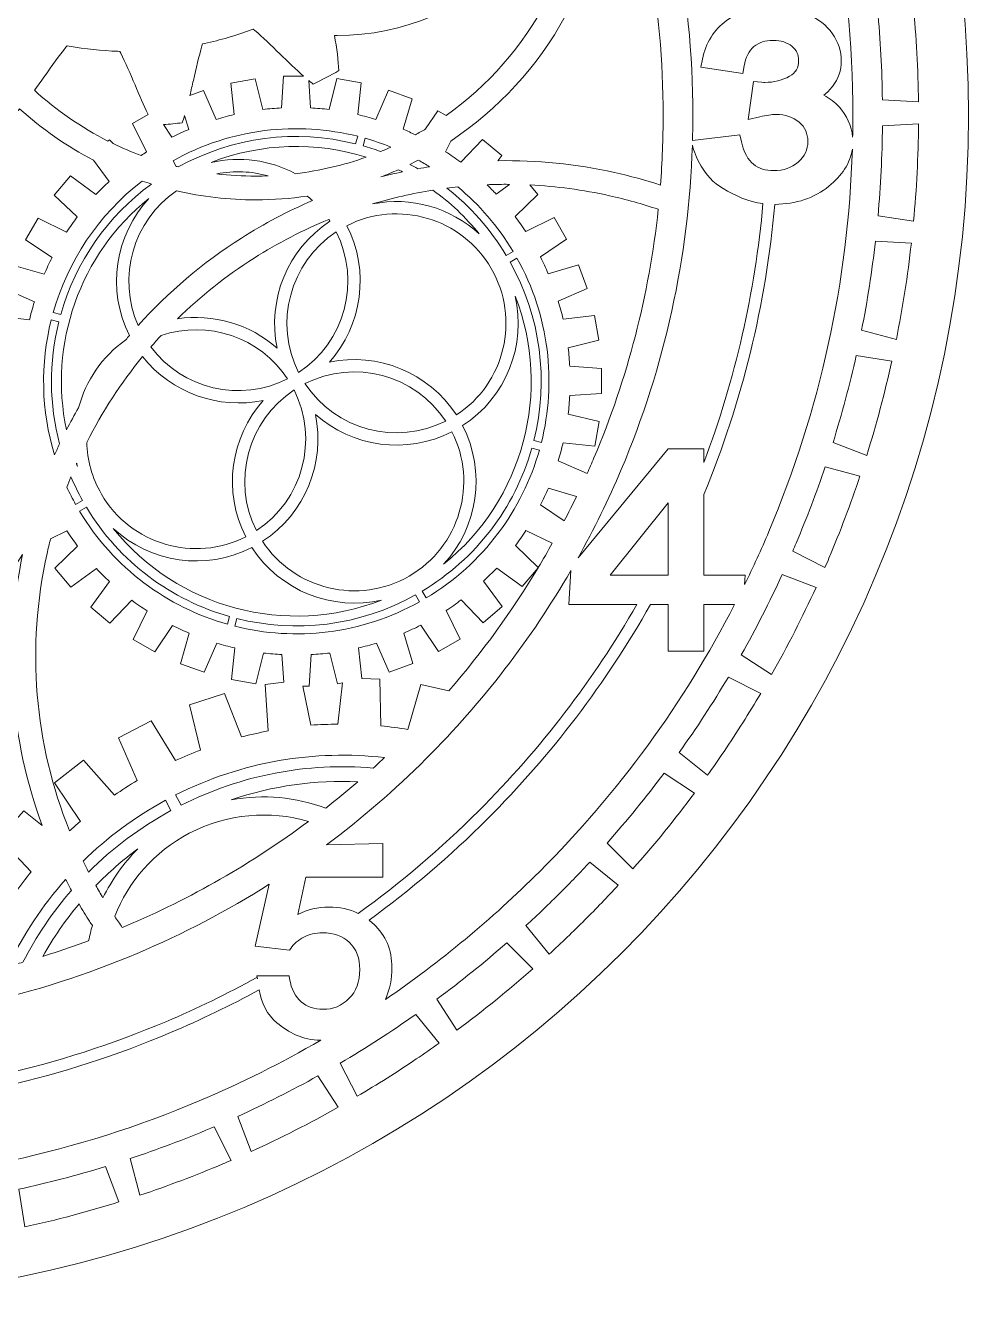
# Model space of a CAD drawing. Header units: millimetres. Extents: x -247 to 1827, y -473 to -7.
# Drawn here: x 835.4 to 994.4, y -420.2 to -205.1 of the extents above; entities that cross this region are included whole.
import ezdxf

# ---------------------------------------------------------------- set-up
doc = ezdxf.new("R2010")
doc.units = ezdxf.units.MM
doc.header["$MEASUREMENT"] = 0
doc.layers.add('Layer 4', color=7, linetype='Continuous')

msp = doc.modelspace()

# ---------------------------------------------------------------- linework, layer by layer
at = {"layer": 'Layer 4', "lineweight": 0}
msp.add_lwpolyline([(943.75, -285.62), (943.75, -297.86), (934.01, -297.86), (943.75, -285.62)], dxfattribs=at)
for points, knots in [([(794.43, -20.23), (683.97, -20.23), (594.43, -109.78), (594.43, -220.23), (594.43, -330.69), (683.97, -420.23), (794.43, -420.23), (904.89, -420.23), (994.43, -330.69), (994.43, -220.23), (994.43, -109.78), (904.89, -20.23), (794.43, -20.23)], [0, 0, 0, 0, 1, 1, 1, 2, 2, 2, 3, 3, 3, 4, 4, 4, 4]), ([(972.65, -218.85), (971.93, -218.04), (971.05, -217.37), (970.02, -216.85), (970.6, -216.4), (971.09, -215.9), (971.5, -215.36), (972.48, -214.08), (972.97, -212.63), (972.97, -211.06), (972.97, -209.44), (972.47, -207.89), (971.47, -206.46), (970.49, -205.05), (969.06, -203.92), (967.23, -203.11), (965.47, -202.34), (963.52, -201.94), (961.44, -201.93), (959.69, -185.71), (955.61, -169.93), (949.23, -154.84), (948.43, -152.95), (947.59, -151.09), (946.73, -149.24), (946.73, -149.24), (950.28, -149.2), (950.28, -149.2), (950.28, -149.2), (950.28, -142.38), (950.28, -142.38), (950.28, -142.38), (936.22, -142.38), (936.22, -142.38), (936.25, -142.35), (936.29, -142.31), (936.32, -142.28), (936.94, -141.7), (938.4, -140.55), (940.65, -138.87), (943.42, -136.79), (945.43, -135.12), (946.64, -133.91), (947.9, -132.65), (948.82, -131.42), (949.38, -130.25), (949.64, -129.7), (949.84, -129.14), (949.98, -128.58), (954.02, -135.44), (957.62, -142.58), (960.75, -149.98), (970.16, -172.23), (974.93, -195.87), (974.93, -220.23), (974.93, -221.46), (974.91, -222.68), (974.89, -223.91), (974.7, -221.97), (973.84, -220.2), (972.65, -218.85)], [0, 0, 0, 0, 1, 1, 1, 2, 2, 2, 3, 3, 3, 4, 4, 4, 5, 5, 5, 6, 6, 6, 7, 7, 7, 8, 8, 8, 9, 9, 9, 10, 10, 10, 11, 11, 11, 12, 12, 12, 13, 13, 13, 14, 14, 14, 15, 15, 15, 16, 16, 16, 17, 17, 17, 18, 18, 18, 19, 19, 19, 20, 20, 20, 20]), ([(956.35, -213.2), (956.35, -213.2), (956.58, -211.9), (956.58, -211.9), (956.84, -210.42), (957.4, -209.32), (958.25, -208.63), (959.1, -207.93), (960.16, -207.6), (961.48, -207.6), (962.81, -207.6), (963.85, -207.92), (964.65, -208.59), (965.41, -209.24), (965.77, -209.99), (965.77, -210.97), (965.77, -212.21), (965.29, -213.06), (964.26, -213.64), (963.04, -214.33), (961.63, -214.68), (960.08, -214.68), (959.99, -214.68), (959.83, -214.67), (959.54, -214.64), (959.54, -214.64), (958.18, -214.51), (958.18, -214.51), (958.18, -214.51), (957.24, -220.93), (957.24, -220.93), (957.24, -220.93), (959.25, -220.47), (959.25, -220.47), (960.34, -220.22), (961.24, -220.1), (961.93, -220.1), (963.56, -220.1), (964.84, -220.52), (965.87, -221.4), (966.87, -222.26), (967.33, -223.28), (967.33, -224.62), (967.33, -226.05), (966.82, -227.16), (965.71, -228.12), (964.58, -229.1), (963.23, -229.57), (961.57, -229.57), (960.21, -229.57), (959.1, -229.22), (958.17, -228.5), (957.24, -227.77), (956.56, -226.5), (956.14, -224.71), (956.14, -224.71), (955.86, -223.54), (955.86, -223.54), (955.86, -223.54), (947.87, -224.46), (947.87, -224.46), (947.91, -223.05), (947.93, -221.64), (947.93, -220.23), (947.93, -199.51), (943.87, -179.41), (935.87, -160.48), (934.27, -156.71), (932.52, -153.02), (930.64, -149.41), (930.64, -149.41), (944.53, -149.26), (944.53, -149.26), (945.52, -151.36), (946.48, -153.47), (947.38, -155.62), (953.68, -170.5), (957.71, -186.05), (959.44, -202.05), (957.21, -202.32), (955.25, -203.05), (953.61, -204.25), (951.5, -205.8), (950.13, -208), (949.54, -210.78), (949.54, -210.78), (949.26, -212.11), (949.26, -212.11), (949.26, -212.11), (956.35, -213.2), (956.35, -213.2)], [0, 0, 0, 0, 1, 1, 1, 2, 2, 2, 3, 3, 3, 4, 4, 4, 5, 5, 5, 6, 6, 6, 7, 7, 7, 8, 8, 8, 9, 9, 9, 10, 10, 10, 11, 11, 11, 12, 12, 12, 13, 13, 13, 14, 14, 14, 15, 15, 15, 16, 16, 16, 17, 17, 17, 18, 18, 18, 19, 19, 19, 20, 20, 20, 21, 21, 21, 22, 22, 22, 23, 23, 23, 24, 24, 24, 25, 25, 25, 26, 26, 26, 27, 27, 27, 28, 28, 28, 29, 29, 29, 30, 30, 30, 30]), ([(928.92, -165.63), (929.44, -168.68), (929.72, -171.81), (929.72, -175), (929.72, -193.66), (920.47, -210.19), (906.31, -220.26), (906.31, -220.26), (904.91, -219.46), (904.91, -219.46), (904.91, -219.46), (902.86, -222.53), (902.86, -222.53), (902.29, -222.87), (901.71, -223.2), (901.13, -223.53), (900.46, -223.2), (899.78, -222.89), (899.1, -222.6), (899.1, -222.6), (900.58, -217.44), (900.58, -217.44), (900.58, -217.44), (896.62, -216.01), (896.62, -216.01), (896.62, -216.01), (894.45, -220.92), (894.45, -220.92), (893.46, -220.62), (892.45, -220.35), (891.44, -220.12), (891.44, -220.12), (892.01, -214.78), (892.01, -214.78), (892.01, -214.78), (887.86, -214.05), (887.86, -214.05), (887.86, -214.05), (886.58, -219.25), (886.58, -219.25), (885.55, -219.13), (884.51, -219.05), (883.47, -218.99), (883.47, -218.99), (883.15, -214.38), (883.15, -214.38), (883.41, -214.59), (883.65, -214.79), (883.9, -214.97), (885.36, -214.27), (886.82, -213.51), (888.23, -212.7), (888.16, -211), (887.85, -208.9), (887.5, -206.76), (887.64, -206.77), (887.78, -206.77), (887.93, -206.77), (910.53, -206.77), (928.93, -188.38), (928.93, -165.77), (928.93, -165.72), (928.92, -165.68), (928.92, -165.63)], [0, 0, 0, 0, 1, 1, 1, 2, 2, 2, 3, 3, 3, 4, 4, 4, 5, 5, 5, 6, 6, 6, 7, 7, 7, 8, 8, 8, 9, 9, 9, 10, 10, 10, 11, 11, 11, 12, 12, 12, 13, 13, 13, 14, 14, 14, 15, 15, 15, 16, 16, 16, 17, 17, 17, 18, 18, 18, 19, 19, 19, 20, 20, 20, 21, 21, 21, 21]), ([(942.93, -220.23), (942.93, -224.18), (942.77, -228.11), (942.47, -232.01), (939.94, -231.19), (937.35, -230.48), (934.72, -229.89), (928.18, -228.44), (921.59, -227.78), (915.06, -227.9), (915.06, -227.9), (915.71, -227), (915.71, -227), (915.71, -227), (912.48, -224.29), (912.48, -224.29), (912.48, -224.29), (908.78, -228.15), (908.78, -228.15), (907.94, -227.52), (907.08, -226.94), (906.21, -226.37), (906.21, -226.37), (907.09, -224.57), (907.09, -224.57), (923.13, -213.9), (933.72, -195.66), (933.72, -175), (933.72, -172.39), (933.55, -169.82), (933.22, -167.3), (939.66, -184.17), (942.93, -201.95), (942.93, -220.23)], [0, 0, 0, 0, 1, 1, 1, 2, 2, 2, 3, 3, 3, 4, 4, 4, 5, 5, 5, 6, 6, 6, 7, 7, 7, 8, 8, 8, 9, 9, 9, 10, 10, 10, 11, 11, 11, 11]), ([(985.99, -217.97), (985.99, -217.97), (979.91, -217.65), (979.91, -217.65), (979.84, -212.56), (979.57, -207.51), (979.09, -202.49), (979.09, -202.49), (985.11, -201.54), (985.11, -201.54), (985.63, -206.99), (985.93, -212.48), (985.99, -217.97)], [0, 0, 0, 0, 1, 1, 1, 2, 2, 2, 3, 3, 3, 4, 4, 4, 4]), ([(878.89, -213.64), (878.89, -213.64), (878.53, -218.99), (878.53, -218.99), (877.49, -219.04), (876.46, -219.12), (875.42, -219.25), (875.42, -219.25), (874.13, -214.06), (874.13, -214.06), (874.13, -214.06), (869.98, -214.8), (869.98, -214.8), (869.98, -214.8), (870.56, -220.11), (870.56, -220.11), (869.55, -220.34), (868.54, -220.62), (867.54, -220.93), (867.54, -220.93), (865.37, -216.04), (865.37, -216.04), (865.37, -216.04), (863.1, -216.87), (863.1, -216.87), (863.3, -216.04), (863.49, -215.19), (863.69, -214.35), (864.14, -212.35), (864.62, -210.28), (865.14, -208.52), (865.14, -208.52), (865.24, -208.19), (865.24, -208.19), (865.24, -208.19), (865.58, -208.12), (865.58, -208.12), (868.23, -207.54), (870.88, -206.76), (873.46, -205.79), (873.46, -205.79), (873.79, -205.67), (873.79, -205.67), (873.79, -205.67), (874.05, -205.9), (874.05, -205.9), (875.38, -207.05), (876.84, -208.47), (878.25, -209.85), (879.6, -211.16), (880.98, -212.51), (882.27, -213.64), (882.27, -213.64), (878.89, -213.64), (878.89, -213.64)], [0, 0, 0, 0, 1, 1, 1, 2, 2, 2, 3, 3, 3, 4, 4, 4, 5, 5, 5, 6, 6, 6, 7, 7, 7, 8, 8, 8, 9, 9, 9, 10, 10, 10, 11, 11, 11, 12, 12, 12, 13, 13, 13, 14, 14, 14, 15, 15, 15, 16, 16, 16, 17, 17, 17, 18, 18, 18, 18]), ([(838.67, -213.51), (839.84, -211.87), (841.05, -210.16), (842.19, -208.76), (842.19, -208.76), (842.41, -208.49), (842.41, -208.49), (842.41, -208.49), (842.75, -208.55), (842.75, -208.55), (845.44, -209.03), (848.2, -209.33), (850.93, -209.43), (850.93, -209.43), (851.28, -209.44), (851.28, -209.44), (851.28, -209.44), (851.43, -209.75), (851.43, -209.75), (852.24, -211.35), (853.05, -213.25), (853.84, -215.09), (854.57, -216.81), (855.33, -218.57), (856.08, -220.09), (856.08, -220.09), (853.44, -221.62), (853.44, -221.62), (853.44, -221.62), (855.8, -226.41), (855.8, -226.41), (855.49, -226.61), (855.19, -226.82), (854.89, -227.03), (853.28, -226.43), (851.7, -225.75), (850.16, -225.01), (850.16, -225.01), (849.53, -224.36), (849.53, -224.36), (849.53, -224.36), (849.28, -224.57), (849.28, -224.57), (844.75, -222.29), (840.58, -219.4), (836.86, -216.01), (837.46, -215.2), (838.07, -214.35), (838.67, -213.51)], [0, 0, 0, 0, 1, 1, 1, 2, 2, 2, 3, 3, 3, 4, 4, 4, 5, 5, 5, 6, 6, 6, 7, 7, 7, 8, 8, 8, 9, 9, 9, 10, 10, 10, 11, 11, 11, 12, 12, 12, 13, 13, 13, 14, 14, 14, 15, 15, 15, 16, 16, 16, 16]), ([(836.86, -251.71), (836.55, -252.7), (836.29, -253.71), (836.05, -254.72), (836.05, -254.72), (830.71, -254.15), (830.71, -254.15), (830.71, -254.15), (830.11, -257.58), (830.11, -257.58), (826.93, -254.53), (823.07, -252.22), (818.76, -250.84), (816.97, -250.26), (815.17, -249.88), (813.37, -249.65), (823.03, -243.41), (829.43, -232.56), (829.43, -220.23), (829.43, -217.87), (829.19, -215.56), (828.74, -213.32), (828.92, -213.53), (829.1, -213.74), (829.28, -213.95), (829.33, -215.43), (829.41, -216.83), (829.57, -218.02), (831.07, -218.54), (832.6, -219.02), (834.13, -219.44), (834.21, -219.35), (834.3, -219.25), (834.38, -219.15), (838.14, -222.54), (842.32, -225.46), (846.85, -227.82), (846.85, -227.82), (849.46, -231.39), (849.46, -231.39), (848.7, -232.1), (847.96, -232.84), (847.25, -233.6), (847.25, -233.6), (842.94, -230.45), (842.94, -230.45), (842.94, -230.45), (840.23, -233.69), (840.23, -233.69), (840.23, -233.69), (844.08, -237.38), (844.08, -237.38), (843.46, -238.22), (842.87, -239.08), (842.31, -239.95), (842.31, -239.95), (837.5, -237.6), (837.5, -237.6), (837.5, -237.6), (835.39, -241.25), (835.39, -241.25), (835.39, -241.25), (839.85, -244.24), (839.85, -244.24), (839.38, -245.16), (838.93, -246.1), (838.53, -247.06), (838.53, -247.06), (833.38, -245.58), (833.38, -245.58), (833.38, -245.58), (831.94, -249.54), (831.94, -249.54), (831.94, -249.54), (836.86, -251.71), (836.86, -251.71)], [0, 0, 0, 0, 1, 1, 1, 2, 2, 2, 3, 3, 3, 4, 4, 4, 5, 5, 5, 6, 6, 6, 7, 7, 7, 8, 8, 8, 9, 9, 9, 10, 10, 10, 11, 11, 11, 12, 12, 12, 13, 13, 13, 14, 14, 14, 15, 15, 15, 16, 16, 16, 17, 17, 17, 18, 18, 18, 19, 19, 19, 20, 20, 20, 21, 21, 21, 22, 22, 22, 23, 23, 23, 24, 24, 24, 25, 25, 25, 25]), ([(858.63, -221.8), (859.73, -221.72), (860.78, -221.62), (861.8, -221.49), (861.94, -221.1), (862.08, -220.68), (862.21, -220.24), (862.21, -220.24), (862.9, -222.62), (862.9, -222.62), (861.95, -223.03), (861, -223.46), (860.07, -223.94), (860.07, -223.94), (858.63, -221.8), (858.63, -221.8)], [0, 0, 0, 0, 1, 1, 1, 2, 2, 2, 3, 3, 3, 4, 4, 4, 5, 5, 5, 5]), ([(891.06, -225.06), (880.89, -222.51), (870.32, -223.88), (861.14, -228.94), (861.03, -228.91), (860.92, -228.89), (860.81, -228.86), (860.81, -228.86), (860.26, -227.9), (860.26, -227.9), (870.09, -222.4), (881.22, -221.23), (891.41, -223.78), (891.41, -223.78), (891.06, -225.06), (891.06, -225.06)], [0, 0, 0, 0, 1, 1, 1, 2, 2, 2, 3, 3, 3, 4, 4, 4, 5, 5, 5, 5]), ([(979.17, -237.17), (979.62, -232.15), (979.87, -227.09), (979.92, -221.99), (979.92, -221.99), (986, -221.68), (986, -221.68), (985.95, -227.17), (985.68, -232.66), (985.17, -238.12), (985.17, -238.12), (979.17, -237.17), (979.17, -237.17)], [0, 0, 0, 0, 1, 1, 1, 2, 2, 2, 3, 3, 3, 4, 4, 4, 4]), ([(892.83, -227.29), (889.04, -228.64), (885.06, -229.59), (880.94, -230.09), (876.61, -227.79), (871.53, -227.07), (866.67, -228.19), (875.22, -224.85), (884.45, -224.68), (892.83, -227.29)], [0, 0, 0, 0, 1, 1, 1, 2, 2, 2, 3, 3, 3, 3]), ([(895.27, -226.35), (894.3, -225.99), (893.32, -225.67), (892.32, -225.39), (892.32, -225.39), (892.66, -224.11), (892.66, -224.11), (894.13, -224.53), (895.59, -225.03), (897.01, -225.6), (896.44, -225.86), (895.86, -226.11), (895.27, -226.35)], [0, 0, 0, 0, 1, 1, 1, 2, 2, 2, 3, 3, 3, 4, 4, 4, 4]), ([(943.75, -276.53), (943.75, -276.53), (928.57, -294.91), (928.57, -294.91), (931.26, -290.08), (933.7, -285.11), (935.87, -279.98), (943.22, -262.6), (947.24, -244.23), (947.85, -225.29), (948.29, -226.92), (949.62, -230.6), (953.04, -232.6), (955.07, -233.79), (957.21, -234.81), (959.76, -235.14), (958.44, -250.13), (955.1, -264.75), (949.8, -278.81), (949.8, -278.81), (949.8, -276.53), (949.8, -276.53), (949.8, -276.53), (943.75, -276.53), (943.75, -276.53)], [0, 0, 0, 0, 1, 1, 1, 2, 2, 2, 3, 3, 3, 4, 4, 4, 5, 5, 5, 6, 6, 6, 7, 7, 7, 8, 8, 8, 8]), ([(900.2, -228.52), (900.68, -228.28), (901.16, -228.04), (901.63, -227.79), (902.28, -228.15), (902.91, -228.52), (903.54, -228.91), (902.87, -229.01), (902.2, -229.13), (901.54, -229.25), (901.1, -229), (900.65, -228.75), (900.2, -228.52)], [0, 0, 0, 0, 1, 1, 1, 2, 2, 2, 3, 3, 3, 4, 4, 4, 4]), ([(949.8, -297.86), (949.8, -297.86), (949.8, -284.24), (949.8, -284.24), (956.27, -268.55), (960.27, -252.14), (961.76, -235.26), (965.39, -235.22), (968.46, -234.19), (970.88, -232.2), (973.05, -230.41), (974.48, -228.37), (974.84, -225.92), (974.15, -248.28), (969.42, -269.98), (960.75, -290.49), (959.47, -293.52), (958.11, -296.49), (956.67, -299.43), (956.67, -299.43), (956.78, -297.86), (956.78, -297.86), (956.78, -297.86), (949.8, -297.86), (949.8, -297.86)], [0, 0, 0, 0, 1, 1, 1, 2, 2, 2, 3, 3, 3, 4, 4, 4, 5, 5, 5, 6, 6, 6, 7, 7, 7, 8, 8, 8, 8]), ([(867.64, -230.11), (870.55, -229.53), (873.52, -229.67), (876.31, -230.46), (875.62, -230.48), (874.92, -230.5), (874.22, -230.5), (871.99, -230.5), (869.8, -230.36), (867.64, -230.11)], [0, 0, 0, 0, 1, 1, 1, 2, 2, 2, 3, 3, 3, 3]), ([(895.31, -230.63), (896.3, -230.26), (897.28, -229.85), (898.25, -229.42), (898.48, -229.54), (898.71, -229.65), (898.94, -229.77), (897.73, -230.03), (896.52, -230.32), (895.31, -230.63)], [0, 0, 0, 0, 1, 1, 1, 2, 2, 2, 3, 3, 3, 3]), ([(840.05, -253.5), (842.48, -244.89), (847.61, -237.04), (855.05, -231.33), (855.56, -231.5), (856.08, -231.67), (856.6, -231.83), (849.2, -237.25), (843.85, -244.91), (841.32, -253.84), (841.32, -253.84), (840.05, -253.5), (840.05, -253.5)], [0, 0, 0, 0, 1, 1, 1, 2, 2, 2, 3, 3, 3, 4, 4, 4, 4]), ([(916.45, -243.87), (913.8, -239.44), (910.4, -235.61), (906.43, -232.52), (907.05, -232.44), (907.66, -232.37), (908.28, -232.31), (911.89, -235.3), (915.07, -238.95), (917.62, -243.2), (917.62, -243.2), (916.45, -243.87), (916.45, -243.87)], [0, 0, 0, 0, 1, 1, 1, 2, 2, 2, 3, 3, 3, 4, 4, 4, 4]), ([(913.22, -231.95), (914.3, -231.9), (915.38, -231.88), (916.46, -231.88), (916.65, -231.88), (916.83, -231.89), (917.02, -231.89), (917.02, -231.89), (914.77, -233.53), (914.77, -233.53), (914.26, -232.99), (913.74, -232.46), (913.22, -231.95)], [0, 0, 0, 0, 1, 1, 1, 2, 2, 2, 3, 3, 3, 4, 4, 4, 4]), ([(925.24, -278.52), (925.54, -277.52), (925.81, -276.52), (926.04, -275.5), (926.04, -275.5), (931.39, -276.07), (931.39, -276.07), (931.39, -276.07), (932.11, -271.92), (932.11, -271.92), (932.11, -271.92), (926.91, -270.64), (926.91, -270.64), (927.03, -269.61), (927.12, -268.57), (927.17, -267.53), (927.17, -267.53), (932.53, -267.17), (932.53, -267.17), (932.53, -267.17), (932.52, -262.95), (932.52, -262.95), (932.52, -262.95), (927.17, -262.59), (927.17, -262.59), (927.12, -261.56), (927.04, -260.52), (926.91, -259.48), (926.91, -259.48), (932.1, -258.19), (932.1, -258.19), (932.1, -258.19), (931.36, -254.04), (931.36, -254.04), (931.36, -254.04), (926.05, -254.62), (926.05, -254.62), (925.82, -253.61), (925.54, -252.61), (925.23, -251.61), (925.23, -251.61), (930.12, -249.44), (930.12, -249.44), (930.12, -249.44), (928.67, -245.48), (928.67, -245.48), (928.67, -245.48), (923.54, -246.97), (923.54, -246.97), (923.13, -246.02), (922.7, -245.07), (922.22, -244.13), (922.22, -244.13), (926.65, -241.15), (926.65, -241.15), (926.65, -241.15), (924.54, -237.5), (924.54, -237.5), (924.54, -237.5), (919.75, -239.86), (919.75, -239.86), (919.18, -238.98), (918.57, -238.14), (917.95, -237.31), (917.95, -237.31), (921.8, -233.6), (921.8, -233.6), (921.8, -233.6), (920.44, -231.98), (920.44, -231.98), (924.91, -232.21), (929.39, -232.81), (933.85, -233.8), (936.66, -234.42), (939.41, -235.19), (942.1, -236.1), (940.57, -250.55), (936.94, -264.6), (931.26, -278.04), (930.89, -278.92), (930.5, -279.8), (930.11, -280.67), (930.11, -280.67), (925.24, -278.52), (925.24, -278.52)], [0, 0, 0, 0, 1, 1, 1, 2, 2, 2, 3, 3, 3, 4, 4, 4, 5, 5, 5, 6, 6, 6, 7, 7, 7, 8, 8, 8, 9, 9, 9, 10, 10, 10, 11, 11, 11, 12, 12, 12, 13, 13, 13, 14, 14, 14, 15, 15, 15, 16, 16, 16, 17, 17, 17, 18, 18, 18, 19, 19, 19, 20, 20, 20, 21, 21, 21, 22, 22, 22, 23, 23, 23, 24, 24, 24, 25, 25, 25, 26, 26, 26, 27, 27, 27, 28, 28, 28, 28]), ([(856.2, -234.25), (850.51, -240.4), (849, -249.63), (852.89, -257.4), (852.69, -257.64), (852.49, -257.87), (852.29, -258.11), (848.26, -260.95), (845.53, -265.06), (844.32, -269.57), (843.61, -270.8), (842.93, -272.05), (842.28, -273.32), (839.23, -258.92), (844.46, -243.68), (856.2, -234.25)], [0, 0, 0, 0, 1, 1, 1, 2, 2, 2, 3, 3, 3, 4, 4, 4, 5, 5, 5, 5]), ([(874.22, -234.5), (877.17, -234.5), (880.06, -234.28), (882.89, -233.86), (883.19, -234.11), (883.49, -234.36), (883.78, -234.62), (879.65, -236.39), (875.64, -238.51), (871.78, -240.97), (865.24, -245.13), (859.41, -250.09), (854.37, -255.69), (850.79, -247.61), (853.49, -238), (860.84, -232.98), (865.14, -233.97), (869.62, -234.5), (874.22, -234.5)], [0, 0, 0, 0, 1, 1, 1, 2, 2, 2, 3, 3, 3, 4, 4, 4, 5, 5, 5, 6, 6, 6, 6]), ([(908.06, -270.8), (903.36, -263.56), (894.74, -260.2), (886.63, -261.88), (892.13, -255.69), (893.51, -246.54), (889.57, -238.86), (898.25, -234.45), (909, -237.56), (913.93, -246.08), (918.87, -254.61), (916.21, -265.47), (908.06, -270.8)], [0, 0, 0, 0, 1, 1, 1, 2, 2, 2, 3, 3, 3, 4, 4, 4, 4]), ([(904.07, -232.86), (906.96, -234.93), (909.61, -237.4), (911.91, -240.26), (907.09, -235.79), (900.35, -233.9), (893.92, -235.18), (897.25, -234.18), (900.64, -233.41), (904.07, -232.86)], [0, 0, 0, 0, 1, 1, 1, 2, 2, 2, 3, 3, 3, 3]), ([(877.82, -259.53), (873.23, -255.46), (867.02, -253.65), (860.99, -254.58), (864.89, -250.78), (869.22, -247.34), (873.92, -244.34), (877.97, -241.77), (882.18, -239.59), (886.52, -237.8), (886.59, -237.9), (886.67, -238), (886.73, -238.11), (879.5, -242.8), (876.13, -251.42), (877.82, -259.53)], [0, 0, 0, 0, 1, 1, 1, 2, 2, 2, 3, 3, 3, 4, 4, 4, 5, 5, 5, 5]), ([(887.77, -239.91), (891.99, -248.26), (889.25, -258.51), (881.44, -263.65), (877.23, -255.3), (879.96, -245.05), (887.77, -239.91)], [0, 0, 0, 0, 1, 1, 1, 2, 2, 2, 2]), ([(982.26, -258.08), (982.26, -258.08), (976.39, -256.51), (976.39, -256.51), (977.38, -251.54), (978.16, -246.53), (978.73, -241.48), (978.73, -241.48), (984.79, -241.8), (984.79, -241.8), (984.18, -247.28), (983.33, -252.71), (982.26, -258.08)], [0, 0, 0, 0, 1, 1, 1, 2, 2, 2, 3, 3, 3, 4, 4, 4, 4]), ([(921.11, -275.13), (923.67, -264.87), (922.26, -254.23), (917.1, -244.99), (917.1, -244.99), (918.27, -244.32), (918.27, -244.32), (923.76, -254.16), (924.94, -265.28), (922.38, -275.47), (922.38, -275.47), (921.11, -275.13), (921.11, -275.13)], [0, 0, 0, 0, 1, 1, 1, 2, 2, 2, 3, 3, 3, 4, 4, 4, 4]), ([(917.97, -250.73), (924.25, -266.79), (919.34, -285.18), (905.9, -295.98), (911.65, -289.77), (913.13, -280.42), (909.1, -272.6), (916.49, -267.83), (919.86, -258.98), (917.97, -250.73)], [0, 0, 0, 0, 1, 1, 1, 2, 2, 2, 3, 3, 3, 3]), ([(841.12, -275.69), (840.83, -276.3), (840.54, -276.93), (840.27, -277.55), (837.97, -270.03), (837.86, -262.15), (839.71, -254.76), (839.71, -254.76), (840.99, -255.1), (840.99, -255.1), (839.27, -261.97), (839.34, -269.01), (841.12, -275.69)], [0, 0, 0, 0, 1, 1, 1, 2, 2, 2, 3, 3, 3, 4, 4, 4, 4]), ([(856.51, -259.33), (857.08, -258.67), (857.67, -258.02), (858.26, -257.38), (866.09, -254.74), (874.93, -257.65), (879.59, -264.72), (871.58, -268.76), (861.83, -266.41), (856.51, -259.33)], [0, 0, 0, 0, 1, 1, 1, 2, 2, 2, 3, 3, 3, 3]), ([(875.47, -268.35), (869.97, -274.54), (868.59, -283.69), (872.53, -291.36), (863.85, -295.78), (853.1, -292.67), (848.17, -284.15), (846.57, -281.39), (845.78, -278.4), (845.7, -275.42), (848.31, -270.26), (851.47, -265.41), (855.13, -260.95), (860, -267.13), (867.95, -269.91), (875.47, -268.35)], [0, 0, 0, 0, 1, 1, 1, 2, 2, 2, 3, 3, 3, 4, 4, 4, 5, 5, 5, 5]), ([(882.51, -265.5), (890.86, -261.29), (901.11, -264.02), (906.25, -271.84), (897.9, -276.05), (887.65, -273.32), (882.51, -265.5)], [0, 0, 0, 0, 1, 1, 1, 2, 2, 2, 2]), ([(977.26, -277.63), (977.26, -277.63), (971.58, -275.45), (971.58, -275.45), (973.09, -270.6), (974.4, -265.7), (975.5, -260.75), (975.5, -260.75), (981.5, -261.7), (981.5, -261.7), (980.32, -267.06), (978.9, -272.38), (977.26, -277.63)], [0, 0, 0, 0, 1, 1, 1, 2, 2, 2, 3, 3, 3, 4, 4, 4, 4]), ([(880.66, -266.58), (884.87, -274.93), (882.14, -285.18), (874.32, -290.32), (870.11, -281.97), (872.85, -271.72), (880.66, -266.58)], [0, 0, 0, 0, 1, 1, 1, 2, 2, 2, 2]), ([(900.08, -298), (891.56, -302.93), (880.69, -300.27), (875.36, -292.12), (882.6, -287.42), (885.96, -278.81), (884.28, -270.7), (890.47, -276.2), (899.62, -277.57), (907.3, -273.64), (911.71, -282.31), (908.61, -293.06), (900.08, -298)], [0, 0, 0, 0, 1, 1, 1, 2, 2, 2, 3, 3, 3, 4, 4, 4, 4]), ([(920.77, -276.38), (920.77, -276.38), (922.05, -276.72), (922.05, -276.72), (919.19, -286.83), (912.63, -295.89), (902.96, -301.68), (902.96, -301.68), (902.29, -300.52), (902.29, -300.52), (911.36, -295.08), (917.89, -286.56), (920.77, -276.38)], [0, 0, 0, 0, 1, 1, 1, 2, 2, 2, 3, 3, 3, 4, 4, 4, 4]), ([(844.13, -279.5), (844.07, -279.35), (844.02, -279.21), (843.97, -279.07), (843.98, -279.03), (844, -279), (844.01, -278.96), (844.05, -279.14), (844.09, -279.32), (844.13, -279.5)], [0, 0, 0, 0, 1, 1, 1, 2, 2, 2, 3, 3, 3, 3]), ([(970.9, -294.94), (970.68, -295.47), (970.45, -296), (970.22, -296.54), (970.22, -296.54), (964.78, -293.77), (964.78, -293.77), (964.97, -293.32), (965.16, -292.88), (965.35, -292.44), (967.15, -288.2), (968.78, -283.9), (970.24, -279.57), (970.24, -279.57), (976.12, -281.14), (976.12, -281.14), (974.56, -285.81), (972.82, -290.41), (970.9, -294.94)], [0, 0, 0, 0, 1, 1, 1, 2, 2, 2, 3, 3, 3, 4, 4, 4, 5, 5, 5, 6, 6, 6, 6]), ([(843.04, -281.25), (843.62, -282.61), (844.26, -283.93), (844.99, -285.23), (844.99, -285.23), (843.83, -285.9), (843.83, -285.9), (843.3, -284.95), (842.8, -283.98), (842.35, -283), (842.57, -282.42), (842.8, -281.83), (843.04, -281.25)], [0, 0, 0, 0, 1, 1, 1, 2, 2, 2, 3, 3, 3, 4, 4, 4, 4]), ([(926.25, -288.67), (926.25, -288.67), (922.25, -285.99), (922.25, -285.99), (922.72, -285.06), (923.16, -284.12), (923.57, -283.16), (923.57, -283.16), (928.33, -284.54), (928.33, -284.54), (927.66, -285.93), (926.96, -287.3), (926.25, -288.67)], [0, 0, 0, 0, 1, 1, 1, 2, 2, 2, 3, 3, 3, 4, 4, 4, 4]), ([(845.64, -286.36), (851.25, -295.7), (860.01, -302.05), (869.78, -304.82), (869.78, -304.82), (869.44, -306.11), (869.44, -306.11), (859.33, -303.25), (850.27, -296.69), (844.48, -287.03), (844.48, -287.03), (845.64, -286.36), (845.64, -286.36)], [0, 0, 0, 0, 1, 1, 1, 2, 2, 2, 3, 3, 3, 4, 4, 4, 4]), ([(876.29, -324.13), (874.8, -324.41), (873.3, -324.76), (871.81, -325.14), (871.81, -325.14), (868.93, -317.83), (868.93, -317.83), (868.93, -317.83), (863.02, -319.71), (863.02, -319.71), (863.02, -319.71), (864.9, -327.35), (864.9, -327.35), (863.47, -327.89), (862.06, -328.46), (860.66, -329.1), (860.66, -329.1), (856.55, -322.41), (856.55, -322.41), (856.55, -322.41), (851.06, -325.29), (851.06, -325.29), (851.06, -325.29), (854.23, -332.47), (854.23, -332.47), (852.9, -333.26), (851.62, -334.1), (850.37, -334.96), (850.37, -334.96), (845.15, -329.08), (845.15, -329.08), (845.15, -329.08), (840.25, -332.87), (840.25, -332.87), (840.25, -332.87), (844.62, -339.4), (844.62, -339.4), (844.01, -339.92), (843.41, -340.46), (842.81, -341), (836.86, -326.24), (835.48, -310.05), (839.01, -294.18), (839.19, -293.35), (839.39, -292.53), (839.6, -291.72), (839.6, -291.72), (842.35, -290.37), (842.35, -290.37), (842.92, -291.24), (843.52, -292.09), (844.15, -292.92), (844.15, -292.92), (840.3, -296.63), (840.3, -296.63), (840.3, -296.63), (843.01, -299.85), (843.01, -299.85), (843.01, -299.85), (847.32, -296.7), (847.32, -296.7), (848.04, -297.46), (848.77, -298.2), (849.53, -298.91), (849.53, -298.91), (846.39, -303.23), (846.39, -303.23), (846.39, -303.23), (849.62, -305.93), (849.62, -305.93), (849.62, -305.93), (853.32, -302.08), (853.32, -302.08), (854.15, -302.7), (855.01, -303.29), (855.89, -303.85), (855.89, -303.85), (853.53, -308.67), (853.53, -308.67), (853.53, -308.67), (857.19, -310.77), (857.19, -310.77), (857.19, -310.77), (860.17, -306.31), (860.17, -306.31), (861.1, -306.78), (862.04, -307.23), (863, -307.63), (863, -307.63), (861.51, -312.78), (861.51, -312.78), (861.51, -312.78), (865.48, -314.22), (865.48, -314.22), (865.48, -314.22), (867.64, -309.31), (867.64, -309.31), (868.64, -309.61), (869.64, -309.88), (870.66, -310.11), (870.66, -310.11), (870.09, -315.45), (870.09, -315.45), (870.09, -315.45), (874.24, -316.18), (874.24, -316.18), (874.24, -316.18), (875.52, -310.97), (875.52, -310.97), (876.55, -311.1), (877.59, -311.18), (878.63, -311.24), (878.63, -311.24), (878.95, -315.87), (878.95, -315.87), (878.95, -315.87), (875.77, -316.3), (875.77, -316.3), (875.77, -316.3), (876.29, -324.13), (876.29, -324.13)], [0, 0, 0, 0, 1, 1, 1, 2, 2, 2, 3, 3, 3, 4, 4, 4, 5, 5, 5, 6, 6, 6, 7, 7, 7, 8, 8, 8, 9, 9, 9, 10, 10, 10, 11, 11, 11, 12, 12, 12, 13, 13, 13, 14, 14, 14, 15, 15, 15, 16, 16, 16, 17, 17, 17, 18, 18, 18, 19, 19, 19, 20, 20, 20, 21, 21, 21, 22, 22, 22, 23, 23, 23, 24, 24, 24, 25, 25, 25, 26, 26, 26, 27, 27, 27, 28, 28, 28, 29, 29, 29, 30, 30, 30, 31, 31, 31, 32, 32, 32, 33, 33, 33, 34, 34, 34, 35, 35, 35, 36, 36, 36, 37, 37, 37, 38, 38, 38, 39, 39, 39, 40, 40, 40, 40]), ([(850.18, -289.96), (856.39, -295.71), (865.75, -297.19), (873.56, -293.16), (878.34, -300.55), (887.19, -303.93), (895.43, -302.04), (879.38, -308.31), (860.98, -303.4), (850.18, -289.96)], [0, 0, 0, 0, 1, 1, 1, 2, 2, 2, 3, 3, 3, 3]), ([(921.86, -296.53), (921.86, -296.53), (918.01, -292.84), (918.01, -292.84), (918.64, -292.01), (919.22, -291.15), (919.79, -290.27), (919.79, -290.27), (924.22, -292.44), (924.22, -292.44), (923.45, -293.82), (922.67, -295.18), (921.86, -296.53)], [0, 0, 0, 0, 1, 1, 1, 2, 2, 2, 3, 3, 3, 4, 4, 4, 4]), ([(794.43, -368.73), (776.91, -368.73), (759.85, -365.74), (743.6, -359.81), (761.2, -349.41), (774.22, -333.15), (780.52, -313.54), (782.6, -307.08), (783.86, -300.5), (784.34, -293.91), (787.89, -299.92), (793.55, -304.71), (800.7, -307.01), (803.69, -307.97), (806.73, -308.42), (809.71, -308.42), (819.9, -308.42), (829.52, -303.09), (834.89, -294.32), (831.65, -309.8), (832.83, -325.53), (838.16, -340.06), (838.16, -340.06), (835.09, -337.62), (835.09, -337.62), (835.09, -337.62), (830.91, -342.2), (830.91, -342.2), (830.91, -342.2), (836.35, -347.87), (836.35, -347.87), (835.38, -349.06), (834.46, -350.28), (833.58, -351.53), (833.58, -351.53), (826.66, -347.78), (826.66, -347.78), (826.66, -347.78), (823.34, -353.01), (823.34, -353.01), (823.34, -353.01), (829.7, -357.67), (829.7, -357.67), (828.96, -359.01), (828.24, -360.36), (827.59, -361.74), (827.59, -361.74), (820.12, -359.24), (820.12, -359.24), (820.12, -359.24), (817.77, -364.98), (817.77, -364.98), (817.77, -364.98), (820.7, -366.42), (820.7, -366.42), (812.1, -367.96), (803.32, -368.73), (794.43, -368.73)], [0, 0, 0, 0, 1, 1, 1, 2, 2, 2, 3, 3, 3, 4, 4, 4, 5, 5, 5, 6, 6, 6, 7, 7, 7, 8, 8, 8, 9, 9, 9, 10, 10, 10, 11, 11, 11, 12, 12, 12, 13, 13, 13, 14, 14, 14, 15, 15, 15, 16, 16, 16, 17, 17, 17, 18, 18, 18, 19, 19, 19, 19]), ([(902.08, -316.29), (902.08, -316.29), (899.88, -323.86), (899.88, -323.86), (898.37, -323.61), (896.85, -323.42), (895.33, -323.28), (895.33, -323.28), (895.12, -315.39), (895.12, -315.39), (895.12, -315.39), (892.1, -315.27), (892.1, -315.27), (892.1, -315.27), (891.54, -310.12), (891.54, -310.12), (892.55, -309.88), (893.56, -309.61), (894.56, -309.3), (894.56, -309.3), (896.73, -314.19), (896.73, -314.19), (896.73, -314.19), (900.68, -312.74), (900.68, -312.74), (900.68, -312.74), (899.19, -307.6), (899.19, -307.6), (900.15, -307.2), (901.09, -306.77), (902.03, -306.29), (902.03, -306.29), (905.01, -310.72), (905.01, -310.72), (905.01, -310.72), (908.66, -308.61), (908.66, -308.61), (908.66, -308.61), (906.3, -303.82), (906.3, -303.82), (907.18, -303.24), (908.03, -302.64), (908.85, -302.01), (908.85, -302.01), (912.56, -305.87), (912.56, -305.87), (912.56, -305.87), (915.79, -303.15), (915.79, -303.15), (915.79, -303.15), (912.63, -298.84), (912.63, -298.84), (913.4, -298.12), (914.14, -297.39), (914.85, -296.63), (914.85, -296.63), (919.16, -299.77), (919.16, -299.77), (919.16, -299.77), (921.83, -296.58), (921.83, -296.58), (917.44, -303.9), (912.43, -310.83), (906.8, -317.33), (906.8, -317.33), (902.08, -316.29), (902.08, -316.29)], [0, 0, 0, 0, 1, 1, 1, 2, 2, 2, 3, 3, 3, 4, 4, 4, 5, 5, 5, 6, 6, 6, 7, 7, 7, 8, 8, 8, 9, 9, 9, 10, 10, 10, 11, 11, 11, 12, 12, 12, 13, 13, 13, 14, 14, 14, 15, 15, 15, 16, 16, 16, 17, 17, 17, 18, 18, 18, 19, 19, 19, 20, 20, 20, 21, 21, 21, 22, 22, 22, 22]), ([(891.49, -354.92), (890.01, -354.2), (888.35, -353.84), (886.52, -353.84), (884.72, -353.84), (882.97, -354.26), (881.29, -355.11), (881.29, -355.11), (882.66, -348.82), (882.66, -348.82), (882.66, -348.82), (895.66, -348.82), (895.66, -348.82), (895.66, -348.82), (895.66, -343.11), (895.66, -343.11), (895.66, -343.11), (886.16, -343.34), (886.16, -343.34), (892.07, -338.92), (897.68, -334.06), (902.97, -328.78), (912.52, -319.22), (920.68, -308.61), (927.35, -297.07), (927.35, -297.07), (927.02, -302.8), (927.02, -302.8), (927.02, -302.8), (938.48, -302.8), (938.48, -302.8), (931.2, -315.48), (922.28, -327.14), (911.81, -337.61), (905.46, -343.96), (898.67, -349.73), (891.49, -354.92)], [0, 0, 0, 0, 1, 1, 1, 2, 2, 2, 3, 3, 3, 4, 4, 4, 5, 5, 5, 6, 6, 6, 7, 7, 7, 8, 8, 8, 9, 9, 9, 10, 10, 10, 11, 11, 11, 12, 12, 12, 12]), ([(961.23, -314.6), (961.23, -314.6), (956.1, -311.27), (956.1, -311.27), (958.59, -306.86), (960.89, -302.34), (963.02, -297.72), (963.02, -297.72), (968.71, -299.91), (968.71, -299.91), (966.44, -304.9), (963.93, -309.81), (961.23, -314.6)], [0, 0, 0, 0, 1, 1, 1, 2, 2, 2, 3, 3, 3, 4, 4, 4, 4]), ([(870.69, -306.45), (870.69, -306.45), (871.04, -305.15), (871.04, -305.15), (880.89, -307.62), (891.65, -306.48), (901.17, -301.17), (901.17, -301.17), (901.84, -302.33), (901.84, -302.33), (892, -307.83), (880.88, -309), (870.69, -306.45)], [0, 0, 0, 0, 1, 1, 1, 2, 2, 2, 3, 3, 3, 4, 4, 4, 4]), ([(894.1, -356.71), (893.85, -356.48), (893.59, -356.26), (893.33, -356.06), (900.35, -350.93), (907, -345.25), (913.22, -339.03), (924.1, -328.16), (933.32, -316.02), (940.78, -302.8), (940.78, -302.8), (943.75, -302.8), (943.75, -302.8), (943.75, -302.8), (943.75, -310.68), (943.75, -310.68), (943.75, -310.68), (949.8, -310.68), (949.8, -310.68), (949.8, -310.68), (949.8, -302.8), (949.8, -302.8), (949.8, -302.8), (954.98, -302.8), (954.98, -302.8), (946.45, -319.4), (935.41, -334.52), (922.06, -347.87), (914.02, -355.91), (905.34, -363.1), (896.08, -369.43), (896.83, -367.78), (897.18, -365.91), (897.18, -364.06), (897.18, -361.08), (896.15, -358.61), (894.1, -356.71)], [0, 0, 0, 0, 1, 1, 1, 2, 2, 2, 3, 3, 3, 4, 4, 4, 5, 5, 5, 6, 6, 6, 7, 7, 7, 8, 8, 8, 9, 9, 9, 10, 10, 10, 11, 11, 11, 12, 12, 12, 12]), ([(888.83, -316.01), (888.83, -316.01), (888.07, -322.97), (888.07, -322.97), (886.55, -322.99), (885.02, -323.04), (883.49, -323.16), (883.49, -323.16), (882.15, -316.58), (882.15, -316.58), (882.15, -316.58), (883.21, -316.58), (883.21, -316.58), (883.21, -316.58), (883.57, -311.24), (883.57, -311.24), (884.61, -311.18), (885.64, -311.1), (886.68, -310.98), (886.68, -310.98), (887.97, -316.16), (887.97, -316.16), (887.97, -316.16), (888.83, -316.01), (888.83, -316.01)], [0, 0, 0, 0, 1, 1, 1, 2, 2, 2, 3, 3, 3, 4, 4, 4, 5, 5, 5, 6, 6, 6, 7, 7, 7, 8, 8, 8, 8]), ([(953.19, -327.57), (952.27, -328.93), (951.34, -330.28), (950.39, -331.61), (950.39, -331.61), (945.62, -327.76), (945.62, -327.76), (948.57, -323.63), (951.34, -319.38), (953.93, -315.02), (953.93, -315.02), (959.38, -317.8), (959.38, -317.8), (957.41, -321.12), (955.35, -324.38), (953.19, -327.57)], [0, 0, 0, 0, 1, 1, 1, 2, 2, 2, 3, 3, 3, 4, 4, 4, 5, 5, 5, 5]), ([(894.03, -330.38), (882.93, -329.42), (871.77, -331.54), (861.6, -336.67), (861.6, -336.67), (860.69, -334.93), (860.69, -334.93), (871.97, -329.23), (884.19, -327.28), (895.93, -328.62), (895.3, -329.21), (894.67, -329.8), (894.03, -330.38)], [0, 0, 0, 0, 1, 1, 1, 2, 2, 2, 3, 3, 3, 4, 4, 4, 4]), ([(937.83, -347.4), (937.83, -347.4), (933.47, -343.04), (933.47, -343.04), (936.84, -339.23), (940.04, -335.31), (943.07, -331.26), (943.07, -331.26), (948.21, -334.6), (948.21, -334.6), (944.94, -339.01), (941.47, -343.28), (937.83, -347.4)], [0, 0, 0, 0, 1, 1, 1, 2, 2, 2, 3, 3, 3, 4, 4, 4, 4]), ([(886.03, -337.14), (880.99, -335.29), (875.49, -334.75), (870.08, -335.76), (877.08, -333.35), (884.31, -332.38), (891.42, -332.69), (889.66, -334.22), (887.86, -335.7), (886.03, -337.14)], [0, 0, 0, 0, 1, 1, 1, 2, 2, 2, 3, 3, 3, 3]), ([(846, -347.93), (845.69, -347.32), (845.38, -346.71), (845.08, -346.1), (849.13, -342.13), (853.78, -338.65), (859, -335.81), (859, -335.81), (859.91, -337.56), (859.91, -337.56), (854.73, -340.38), (850.07, -343.87), (846, -347.93)], [0, 0, 0, 0, 1, 1, 1, 2, 2, 2, 3, 3, 3, 4, 4, 4, 4]), ([(852.23, -357.07), (852.05, -357.14), (851.88, -357.21), (851.7, -357.29), (851.26, -356.66), (850.83, -356.04), (850.41, -355.4), (852.72, -349.58), (857.04, -344.53), (863, -341.4), (869.44, -338.03), (876.62, -337.52), (883.1, -339.38), (873.58, -346.48), (863.26, -352.4), (852.23, -357.07)], [0, 0, 0, 0, 1, 1, 1, 2, 2, 2, 3, 3, 3, 4, 4, 4, 5, 5, 5, 5]), ([(854.33, -344.01), (851.88, -346.45), (849.91, -349.26), (848.44, -352.3), (848.02, -351.6), (847.62, -350.9), (847.23, -350.2), (849.4, -347.97), (851.77, -345.9), (854.33, -344.01)], [0, 0, 0, 0, 1, 1, 1, 2, 2, 2, 3, 3, 3, 3]), ([(929.72, -356.01), (927.76, -357.98), (925.75, -359.91), (923.69, -361.79), (923.69, -361.79), (919.79, -356.97), (919.79, -356.97), (921.76, -355.16), (923.7, -353.3), (925.6, -351.4), (927.29, -349.72), (928.93, -348), (930.55, -346.26), (930.55, -346.26), (935.35, -350.15), (935.35, -350.15), (933.52, -352.14), (931.64, -354.1), (929.72, -356.01)], [0, 0, 0, 0, 1, 1, 1, 2, 2, 2, 3, 3, 3, 4, 4, 4, 5, 5, 5, 6, 6, 6, 6]), ([(881.88, -369.83), (880.86, -368.99), (880.2, -367.68), (879.92, -365.95), (879.92, -365.95), (879.83, -365.43), (879.83, -365.43), (879.83, -365.43), (874.39, -365.42), (874.39, -365.42), (874.39, -365.42), (874.48, -365.98), (874.48, -365.98), (874.45, -365.9), (874.42, -365.82), (874.39, -365.74), (869.42, -368.47), (864.31, -370.96), (859.04, -373.19), (840.92, -380.85), (821.8, -385.17), (802.1, -386.06), (801.69, -385.41), (801.2, -384.81), (800.63, -384.26), (798.56, -382.25), (796.03, -381.23), (793.09, -381.23), (791.42, -381.23), (789.79, -381.6), (788.27, -382.32), (787.84, -382.53), (787.42, -382.76), (787.02, -383.03), (787.19, -381.88), (787.44, -380.93), (787.77, -380.17), (788.37, -378.83), (789.18, -377.8), (790.19, -377.11), (790.9, -376.63), (791.71, -376.39), (792.66, -376.39), (793.85, -376.39), (794.77, -376.76), (795.56, -377.53), (795.87, -377.85), (796.33, -378.54), (796.68, -380), (796.68, -380), (796.95, -381.08), (796.95, -381.08), (796.95, -381.08), (803.36, -380.62), (803.36, -380.62), (803.36, -380.62), (803.17, -379.25), (803.17, -379.25), (802.85, -376.95), (801.94, -375.06), (800.45, -373.62), (819.05, -372.91), (837.09, -368.9), (854.18, -361.67), (861.97, -358.38), (869.41, -354.47), (876.49, -349.99), (876.49, -349.99), (874.12, -360.43), (874.12, -360.43), (874.12, -360.43), (879.89, -361.12), (879.89, -361.12), (879.89, -361.12), (880.1, -360.82), (880.1, -360.82), (880.63, -360.05), (881.37, -359.41), (882.3, -358.92), (883.24, -358.44), (884.3, -358.19), (885.47, -358.19), (887.37, -358.19), (888.86, -358.73), (890.02, -359.83), (891.17, -360.93), (891.76, -362.46), (891.76, -364.38), (891.76, -366.42), (891.14, -368.08), (889.93, -369.29), (888.72, -370.51), (887.28, -371.1), (885.53, -371.1), (884.09, -371.1), (882.89, -370.69), (881.88, -369.83)], [0, 0, 0, 0, 1, 1, 1, 2, 2, 2, 3, 3, 3, 4, 4, 4, 5, 5, 5, 6, 6, 6, 7, 7, 7, 8, 8, 8, 9, 9, 9, 10, 10, 10, 11, 11, 11, 12, 12, 12, 13, 13, 13, 14, 14, 14, 15, 15, 15, 16, 16, 16, 17, 17, 17, 18, 18, 18, 19, 19, 19, 20, 20, 20, 21, 21, 21, 22, 22, 22, 23, 23, 23, 24, 24, 24, 25, 25, 25, 26, 26, 26, 27, 27, 27, 28, 28, 28, 29, 29, 29, 30, 30, 30, 31, 31, 31, 32, 32, 32, 32]), ([(832.43, -363.83), (834.95, -358.56), (838.2, -353.62), (842.14, -349.18), (842.46, -349.8), (842.78, -350.41), (843.11, -351.02), (839.91, -354.7), (837.17, -358.77), (834.93, -363.15), (834.1, -363.39), (833.26, -363.61), (832.43, -363.83)], [0, 0, 0, 0, 1, 1, 1, 2, 2, 2, 3, 3, 3, 4, 4, 4, 4]), ([(838.28, -362.16), (840.03, -359.05), (842.08, -356.09), (844.4, -353.32), (844.98, -354.31), (845.57, -355.28), (846.18, -356.25), (846.33, -356.49), (846.49, -356.73), (846.65, -356.96), (846.4, -357.81), (846.2, -358.66), (846.02, -359.53), (843.46, -360.48), (840.88, -361.36), (838.28, -362.16)], [0, 0, 0, 0, 1, 1, 1, 2, 2, 2, 3, 3, 3, 4, 4, 4, 5, 5, 5, 5]), ([(908.14, -374.63), (908.14, -374.63), (904.74, -369.4), (904.74, -369.4), (908.8, -366.4), (912.73, -363.22), (916.55, -359.87), (916.55, -359.87), (920.94, -364.26), (920.94, -364.26), (916.82, -367.9), (912.55, -371.36), (908.14, -374.63)], [0, 0, 0, 0, 1, 1, 1, 2, 2, 2, 3, 3, 3, 4, 4, 4, 4]), ([(803.07, -388.01), (822.7, -387.03), (841.75, -382.68), (859.82, -375.03), (864.94, -372.87), (869.92, -370.46), (874.76, -367.82), (875.2, -369.98), (876.14, -372.06), (877.76, -373.38), (879.73, -374.98), (882.08, -376.32), (885.16, -376.32), (878.58, -380.15), (871.75, -383.56), (864.69, -386.55), (844.14, -395.24), (822.4, -399.97), (800, -400.65), (800.92, -399.84), (801.69, -398.86), (802.31, -397.73), (803.26, -395.97), (803.74, -394.05), (803.74, -392.01), (803.74, -390.56), (803.51, -389.23), (803.07, -388.01)], [0, 0, 0, 0, 1, 1, 1, 2, 2, 2, 3, 3, 3, 4, 4, 4, 5, 5, 5, 6, 6, 6, 7, 7, 7, 8, 8, 8, 9, 9, 9, 9]), ([(901.28, -379.48), (898.03, -381.68), (894.71, -383.78), (891.32, -385.77), (891.32, -385.77), (888.47, -380.18), (888.47, -380.18), (892.83, -377.61), (897.08, -374.87), (901.21, -371.95), (901.21, -371.95), (905.14, -376.8), (905.14, -376.8), (903.87, -377.71), (902.58, -378.61), (901.28, -379.48)], [0, 0, 0, 0, 1, 1, 1, 2, 2, 2, 3, 3, 3, 4, 4, 4, 5, 5, 5, 5]), ([(873.44, -395.09), (873.44, -395.09), (871.16, -389.17), (871.16, -389.17), (875.78, -387.07), (880.29, -384.8), (884.69, -382.34), (884.69, -382.34), (888.12, -387.62), (888.12, -387.62), (883.33, -390.32), (878.43, -392.82), (873.44, -395.09)], [0, 0, 0, 0, 1, 1, 1, 2, 2, 2, 3, 3, 3, 4, 4, 4, 4]), ([(868.65, -397.2), (864.06, -399.13), (859.4, -400.89), (854.67, -402.47), (854.67, -402.47), (853.01, -396.3), (853.01, -396.3), (857.6, -394.77), (862.15, -393.05), (866.64, -391.16), (866.81, -391.08), (866.99, -391), (867.17, -390.93), (867.17, -390.93), (870.05, -396.59), (870.05, -396.59), (869.58, -396.8), (869.11, -397), (868.65, -397.2)], [0, 0, 0, 0, 1, 1, 1, 2, 2, 2, 3, 3, 3, 4, 4, 4, 5, 5, 5, 6, 6, 6, 6]), ([(835.23, -407.83), (835.23, -407.83), (834.22, -401.46), (834.22, -401.46), (839.15, -400.39), (844.02, -399.11), (848.85, -397.63), (848.85, -397.63), (851.14, -403.61), (851.14, -403.61), (845.9, -405.24), (840.59, -406.65), (835.23, -407.83)], [0, 0, 0, 0, 1, 1, 1, 2, 2, 2, 3, 3, 3, 4, 4, 4, 4])]:
    msp.add_open_spline(points, degree=3, knots=knots, dxfattribs=at)

doc.saveas('drawing.dxf')
